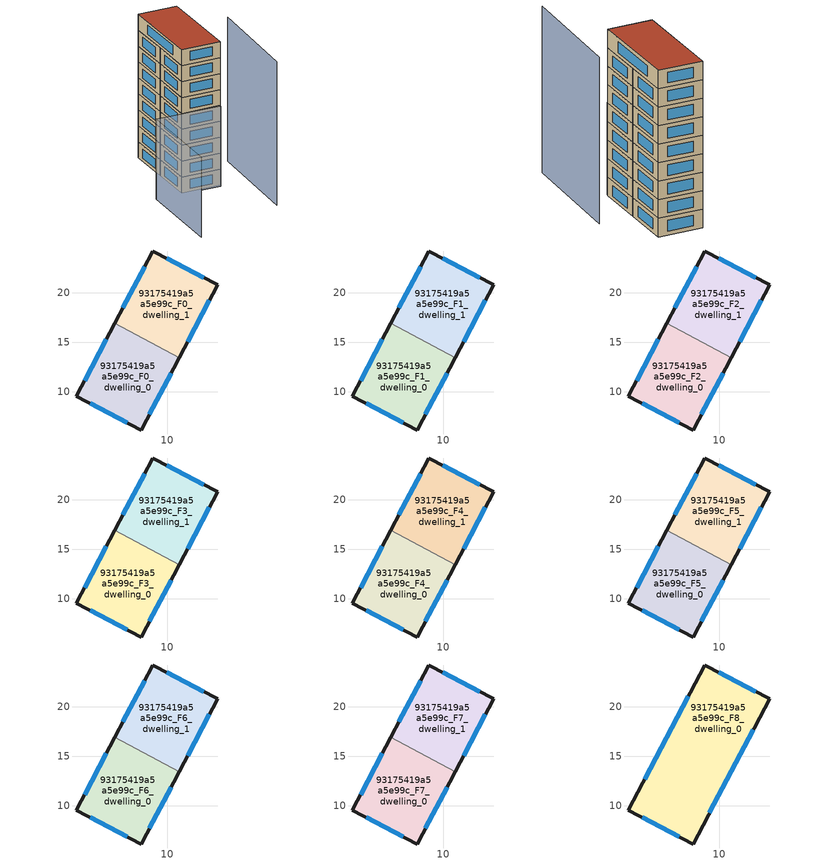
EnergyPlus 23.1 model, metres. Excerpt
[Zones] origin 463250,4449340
93175419a5a5e99c_F0_dwelling_0
 floor ground (EU_floor_Construction): 11.23,13.47 7.36,6.13 0.82,9.56 4.69,16.91 z0
 wall outside (EU_wall_Construction): 4.69,16.91 0.82,9.56 7.36,6.13 11.23,13.47 z0:3
 wall to 93175419a5a5e99c_F0_dwelling_1 (EU_wall_Construction): 11.23,13.47 4.69,16.91 z0:3
 window (EU_Window_Construction): 8.19,7.7 10.4,11.9 / 2.22,8.83 5.96,6.87 / 3.86,15.34 1.65,11.14 z0.64:2.36
93175419a5a5e99c_F0_dwelling_1
 floor ground (EU_floor_Construction): 15.1,20.81 11.23,13.47 4.69,16.91 8.55,24.24 z0
 wall outside (EU_wall_Construction): 11.23,13.47 15.1,20.81 8.55,24.24 4.69,16.91 z0:3
 window (EU_Window_Construction): 13.7,21.55 9.95,23.51 / 12.06,15.04 14.27,19.24 / 7.72,22.67 5.51,18.48 z0.64:2.36
93175419a5a5e99c_F1_dwelling_0
 floor to 93175419a5a5e99c_F0_dwelling_0 (EU_floor_Construction): 11.23,13.47 7.36,6.13 0.82,9.56 4.69,16.91 z3
 wall outside (EU_wall_Construction): 4.69,16.91 0.82,9.56 7.36,6.13 11.23,13.47 z3:6
 wall to 93175419a5a5e99c_F1_dwelling_1 (EU_wall_Construction): 11.23,13.47 4.69,16.91 z3:6
 window (EU_Window_Construction): 8.19,7.7 10.4,11.9 / 2.22,8.83 5.96,6.87 / 3.86,15.34 1.65,11.14 z3.64:5.36
93175419a5a5e99c_F1_dwelling_1
 floor to 93175419a5a5e99c_F0_dwelling_1 (EU_floor_Construction): 15.1,20.81 11.23,13.47 4.69,16.91 8.55,24.24 z3
 wall outside (EU_wall_Construction): 11.23,13.47 15.1,20.81 8.55,24.24 4.69,16.91 z3:6
 window (EU_Window_Construction): 13.7,21.55 9.95,23.51 / 12.06,15.04 14.27,19.24 / 7.72,22.67 5.51,18.48 z3.64:5.36
93175419a5a5e99c_F2_dwelling_0
 floor to 93175419a5a5e99c_F1_dwelling_0 (EU_floor_Construction): 11.23,13.47 7.36,6.13 0.82,9.56 4.69,16.91 z6
 wall outside (EU_wall_Construction): 4.69,16.91 0.82,9.56 7.36,6.13 11.23,13.47 z6:9
 wall to 93175419a5a5e99c_F2_dwelling_1 (EU_wall_Construction): 11.23,13.47 4.69,16.91 z6:9
 window (EU_Window_Construction): 8.19,7.7 10.4,11.9 / 2.22,8.83 5.96,6.87 / 3.86,15.34 1.65,11.14 z6.64:8.36
93175419a5a5e99c_F2_dwelling_1
 floor to 93175419a5a5e99c_F1_dwelling_1 (EU_floor_Construction): 15.1,20.81 11.23,13.47 4.69,16.91 8.55,24.24 z6
 wall outside (EU_wall_Construction): 11.23,13.47 15.1,20.81 8.55,24.24 4.69,16.91 z6:9
 window (EU_Window_Construction): 13.7,21.55 9.95,23.51 / 12.06,15.04 14.27,19.24 / 7.72,22.67 5.51,18.48 z6.64:8.36
93175419a5a5e99c_F3_dwelling_0
 floor to 93175419a5a5e99c_F2_dwelling_0 (EU_floor_Construction): 11.23,13.47 7.36,6.13 0.82,9.56 4.69,16.91 z9
 wall outside (EU_wall_Construction): 4.69,16.91 0.82,9.56 7.36,6.13 11.23,13.47 z9:12
 wall to 93175419a5a5e99c_F3_dwelling_1 (EU_wall_Construction): 11.23,13.47 4.69,16.91 z9:12
 window (EU_Window_Construction): 8.19,7.7 10.4,11.9 / 2.22,8.83 5.96,6.87 / 3.86,15.34 1.65,11.14 z9.64:11.36
93175419a5a5e99c_F3_dwelling_1
 floor to 93175419a5a5e99c_F2_dwelling_1 (EU_floor_Construction): 15.1,20.81 11.23,13.47 4.69,16.91 8.55,24.24 z9
 wall outside (EU_wall_Construction): 11.23,13.47 15.1,20.81 8.55,24.24 4.69,16.91 z9:12
 window (EU_Window_Construction): 13.7,21.55 9.95,23.51 / 12.06,15.04 14.27,19.24 / 7.72,22.67 5.51,18.48 z9.64:11.36
93175419a5a5e99c_F4_dwelling_0
 floor to 93175419a5a5e99c_F3_dwelling_0 (EU_floor_Construction): 11.23,13.47 7.36,6.13 0.82,9.56 4.69,16.91 z12
 wall outside (EU_wall_Construction): 4.69,16.91 0.82,9.56 7.36,6.13 11.23,13.47 z12:15
 wall to 93175419a5a5e99c_F4_dwelling_1 (EU_wall_Construction): 11.23,13.47 4.69,16.91 z12:15
 window (EU_Window_Construction): 8.19,7.7 10.4,11.9 / 2.22,8.83 5.96,6.87 / 3.86,15.34 1.65,11.14 z12.64:14.36
93175419a5a5e99c_F4_dwelling_1
 floor to 93175419a5a5e99c_F3_dwelling_1 (EU_floor_Construction): 15.1,20.81 11.23,13.47 4.69,16.91 8.55,24.24 z12
 wall outside (EU_wall_Construction): 11.23,13.47 15.1,20.81 8.55,24.24 4.69,16.91 z12:15
 window (EU_Window_Construction): 13.7,21.55 9.95,23.51 / 12.06,15.04 14.27,19.24 / 7.72,22.67 5.51,18.48 z12.64:14.36
93175419a5a5e99c_F5_dwelling_0
 floor to 93175419a5a5e99c_F4_dwelling_0 (EU_floor_Construction): 11.23,13.47 7.36,6.13 0.82,9.56 4.69,16.91 z15
 wall outside (EU_wall_Construction): 4.69,16.91 0.82,9.56 7.36,6.13 11.23,13.47 z15:18
 wall to 93175419a5a5e99c_F5_dwelling_1 (EU_wall_Construction): 11.23,13.47 4.69,16.91 z15:18
 window (EU_Window_Construction): 8.19,7.7 10.4,11.9 / 2.22,8.83 5.96,6.87 / 3.86,15.34 1.65,11.14 z15.64:17.36
93175419a5a5e99c_F5_dwelling_1
 floor to 93175419a5a5e99c_F4_dwelling_1 (EU_floor_Construction): 15.1,20.81 11.23,13.47 4.69,16.91 8.55,24.24 z15
 wall outside (EU_wall_Construction): 11.23,13.47 15.1,20.81 8.55,24.24 4.69,16.91 z15:18
 window (EU_Window_Construction): 13.7,21.55 9.95,23.51 / 12.06,15.04 14.27,19.24 / 7.72,22.67 5.51,18.48 z15.64:17.36
93175419a5a5e99c_F6_dwelling_0
 floor to 93175419a5a5e99c_F5_dwelling_0 (EU_floor_Construction): 11.23,13.47 7.36,6.13 0.82,9.56 4.69,16.91 z18
 wall outside (EU_wall_Construction): 4.69,16.91 0.82,9.56 7.36,6.13 11.23,13.47 z18:21
 wall to 93175419a5a5e99c_F6_dwelling_1 (EU_wall_Construction): 11.23,13.47 4.69,16.91 z18:21
 window (EU_Window_Construction): 8.19,7.7 10.4,11.9 / 2.22,8.83 5.96,6.87 / 3.86,15.34 1.65,11.14 z18.64:20.36
93175419a5a5e99c_F6_dwelling_1
 floor to 93175419a5a5e99c_F5_dwelling_1 (EU_floor_Construction): 15.1,20.81 11.23,13.47 4.69,16.91 8.55,24.24 z18
 wall outside (EU_wall_Construction): 11.23,13.47 15.1,20.81 8.55,24.24 4.69,16.91 z18:21
 window (EU_Window_Construction): 13.7,21.55 9.95,23.51 / 12.06,15.04 14.27,19.24 / 7.72,22.67 5.51,18.48 z18.64:20.36
93175419a5a5e99c_F7_dwelling_0
 floor to 93175419a5a5e99c_F6_dwelling_0 (EU_floor_Construction): 11.23,13.47 7.36,6.13 0.82,9.56 4.69,16.91 z21
 wall outside (EU_wall_Construction): 4.69,16.91 0.82,9.56 7.36,6.13 11.23,13.47 z21:24
 wall to 93175419a5a5e99c_F7_dwelling_1 (EU_wall_Construction): 11.23,13.47 4.69,16.91 z21:24
 window (EU_Window_Construction): 8.19,7.7 10.4,11.9 / 2.22,8.83 5.96,6.87 / 3.86,15.34 1.65,11.14 z21.64:23.36
93175419a5a5e99c_F7_dwelling_1
 floor to 93175419a5a5e99c_F6_dwelling_1 (EU_floor_Construction): 15.1,20.81 11.23,13.47 4.69,16.91 8.55,24.24 z21
 wall outside (EU_wall_Construction): 11.23,13.47 15.1,20.81 8.55,24.24 4.69,16.91 z21:24
 window (EU_Window_Construction): 13.7,21.55 9.95,23.51 / 12.06,15.04 14.27,19.24 / 7.72,22.67 5.51,18.48 z21.64:23.36
93175419a5a5e99c_F8_dwelling_0
 floor to 93175419a5a5e99c_F7_dwelling_0 (EU_floor_Construction): 11.23,13.47 7.36,6.13 0.82,9.56 4.69,16.91 z24
 floor to 93175419a5a5e99c_F7_dwelling_1 (EU_floor_Construction): 15.1,20.81 11.23,13.47 4.69,16.91 8.55,24.24 z24
 wall outside (EU_wall_Construction): 15.1,20.81 8.55,24.24 0.82,9.56 7.36,6.13 15.1,20.81 z24:27
 window (EU_Window_Construction): 13.7,21.55 9.95,23.51 / 9.02,9.28 13.44,17.67 / 2.22,8.83 5.96,6.87 / 6.89,21.1 2.47,12.71 z24.64:26.36
 roof outside (EU_roof_Construction): 7.36,6.13 15.1,20.81 8.55,24.24 0.82,9.56 z27
shading: 6.16,-6.56 16.34,11 z0:27; -12.04,-3.68 -3.69,11.76 / -3.69,11.76 7.12,5.91 z0:15
[Building]
EU S2 Campaign: North Axis=0; Terrain=City; Solar Distribution=FullExterior
[Site:Location]
Yerevan-Zvartnots.Intl.AP: Latitude=40.15; Longitude=44.383; Time Zone=4; Elevation=854
[SizingPeriod:WeatherFileDays]
AnnualSizingPeriod: Begin Month=1; Begin Day of Month=1; End Month=12; End Day of Month=31; Day of Week for Start Day=Monday; Use Weather File Daylight Saving Period=No; Use Weather File Rain and Snow Indicators=No
[MATERIAL]
EU_InternalMass_Material: Roughness=MediumRough; Thickness=0.1; Conductivity=1; Density=1800; Specific Heat=900; Thermal Absorptance=0.9; Solar Absorptance=0.7; Visible Absorptance=0.7
[MATERIAL:NOMASS] Roughness=MediumRough; Thermal Absorptance=0.9; Solar Absorptance=0.7; Visible Absorptance=0.7
Name | Thermal Resistance
EU_wall_NoMass | 1.05043
EU_roof_NoMass | 1.45357
EU_floor_NoMass | 0.478065
[WINDOWMATERIAL:SIMPLEGLAZINGSYSTEM]
EU_Window_SimpleGlazing: UFactor=2.5566; Solar Heat Gain Coefficient=0.75; Visible Transmittance=0.75
[CONSTRUCTION]
EU_wall_Construction: EU_wall_NoMass
EU_roof_Construction: EU_roof_NoMass
EU_floor_Construction: EU_floor_NoMass
EU_Window_Construction: EU_Window_SimpleGlazing
EU_InternalMass_Construction: EU_InternalMass_Material
[ZONE] Type=1; Multiplier=1; Ceiling Height=autocalculate; Floor Area=autocalculate; Part of Total Floor Area=Yes
Name | Volume
93175419a5a5e99c_F0_dwelling_0 | 184.031
93175419a5a5e99c_F1_dwelling_0; 93175419a5a5e99c_F2_dwelling_0; 93175419a5a5e99c_F3_dwelling_0; 93175419a5a5e99c_F4_dwelling_0; 93175419a5a5e99c_F5_dwelling_0; 93175419a5a5e99c_F6_dwelling_0; 93175419a5a5e99c_F7_dwelling_0 | 184.032
93175419a5a5e99c_F8_dwelling_0 | 368.066
93175419a5a5e99c_F0_dwelling_1; 93175419a5a5e99c_F1_dwelling_1; 93175419a5a5e99c_F2_dwelling_1; 93175419a5a5e99c_F3_dwelling_1; 93175419a5a5e99c_F4_dwelling_1; 93175419a5a5e99c_F5_dwelling_1; 93175419a5a5e99c_F6_dwelling_1; 93175419a5a5e99c_F7_dwelling_1 | 184.04
[INTERNALMASS] Construction=EU_InternalMass_Construction
Name | Zone or ZoneList | Surface Area
93175419a5a5e99c_F0_dwelling_0_EU_InternalMass | 93175419a5a5e99c_F0_dwelling_0 | 61.3438
93175419a5a5e99c_F0_dwelling_1_EU_InternalMass | 93175419a5a5e99c_F0_dwelling_1 | 61.3468
93175419a5a5e99c_F1_dwelling_0_EU_InternalMass | 93175419a5a5e99c_F1_dwelling_0 | 61.3438
93175419a5a5e99c_F1_dwelling_1_EU_InternalMass | 93175419a5a5e99c_F1_dwelling_1 | 61.3468
93175419a5a5e99c_F2_dwelling_0_EU_InternalMass | 93175419a5a5e99c_F2_dwelling_0 | 61.3438
93175419a5a5e99c_F2_dwelling_1_EU_InternalMass | 93175419a5a5e99c_F2_dwelling_1 | 61.3468
93175419a5a5e99c_F3_dwelling_0_EU_InternalMass | 93175419a5a5e99c_F3_dwelling_0 | 61.3438
93175419a5a5e99c_F3_dwelling_1_EU_InternalMass | 93175419a5a5e99c_F3_dwelling_1 | 61.3468
93175419a5a5e99c_F4_dwelling_0_EU_InternalMass | 93175419a5a5e99c_F4_dwelling_0 | 61.3438
93175419a5a5e99c_F4_dwelling_1_EU_InternalMass | 93175419a5a5e99c_F4_dwelling_1 | 61.3468
93175419a5a5e99c_F5_dwelling_0_EU_InternalMass | 93175419a5a5e99c_F5_dwelling_0 | 61.3438
93175419a5a5e99c_F5_dwelling_1_EU_InternalMass | 93175419a5a5e99c_F5_dwelling_1 | 61.3468
93175419a5a5e99c_F6_dwelling_0_EU_InternalMass | 93175419a5a5e99c_F6_dwelling_0 | 61.3438
93175419a5a5e99c_F6_dwelling_1_EU_InternalMass | 93175419a5a5e99c_F6_dwelling_1 | 61.3468
93175419a5a5e99c_F7_dwelling_0_EU_InternalMass | 93175419a5a5e99c_F7_dwelling_0 | 61.3438
93175419a5a5e99c_F7_dwelling_1_EU_InternalMass | 93175419a5a5e99c_F7_dwelling_1 | 61.3468
93175419a5a5e99c_F8_dwelling_0_EU_InternalMass | 93175419a5a5e99c_F8_dwelling_0 | 122.689
[OTHEREQUIPMENT] Fuel Type=Electricity; Design Level Calculation Method=Watts/Area; Power per Zone Floor Area=1; Fraction Latent=0; Fraction Radiant=0; Fraction Lost=0; Carbon Dioxide Generation Rate=0; EndUse Subcategory=EU_Step8_InternalGains
Name | Zone or ZoneList or Space or SpaceList | Schedule
EU_Step8_InternalGain_93175419a5a5e99c_F0_dwelling_0_f000 | 93175419a5a5e99c_F0_dwelling_0 | EU_Step8_GainSchedule_93175419a5a5e99c_F0_dwelling_0_f000
EU_Step8_InternalGain_93175419a5a5e99c_F0_dwelling_1_f000 | 93175419a5a5e99c_F0_dwelling_1 | EU_Step8_GainSchedule_93175419a5a5e99c_F0_dwelling_1_f000
EU_Step8_InternalGain_93175419a5a5e99c_F1_dwelling_0_f000 | 93175419a5a5e99c_F1_dwelling_0 | EU_Step8_GainSchedule_93175419a5a5e99c_F1_dwelling_0_f000
EU_Step8_InternalGain_93175419a5a5e99c_F1_dwelling_1_f000 | 93175419a5a5e99c_F1_dwelling_1 | EU_Step8_GainSchedule_93175419a5a5e99c_F1_dwelling_1_f000
EU_Step8_InternalGain_93175419a5a5e99c_F2_dwelling_0_f000 | 93175419a5a5e99c_F2_dwelling_0 | EU_Step8_GainSchedule_93175419a5a5e99c_F2_dwelling_0_f000
EU_Step8_InternalGain_93175419a5a5e99c_F2_dwelling_1_f000 | 93175419a5a5e99c_F2_dwelling_1 | EU_Step8_GainSchedule_93175419a5a5e99c_F2_dwelling_1_f000
EU_Step8_InternalGain_93175419a5a5e99c_F3_dwelling_0_f000 | 93175419a5a5e99c_F3_dwelling_0 | EU_Step8_GainSchedule_93175419a5a5e99c_F3_dwelling_0_f000
EU_Step8_InternalGain_93175419a5a5e99c_F3_dwelling_1_f000 | 93175419a5a5e99c_F3_dwelling_1 | EU_Step8_GainSchedule_93175419a5a5e99c_F3_dwelling_1_f000
EU_Step8_InternalGain_93175419a5a5e99c_F4_dwelling_0_f000 | 93175419a5a5e99c_F4_dwelling_0 | EU_Step8_GainSchedule_93175419a5a5e99c_F4_dwelling_0_f000
EU_Step8_InternalGain_93175419a5a5e99c_F4_dwelling_1_f000 | 93175419a5a5e99c_F4_dwelling_1 | EU_Step8_GainSchedule_93175419a5a5e99c_F4_dwelling_1_f000
EU_Step8_InternalGain_93175419a5a5e99c_F5_dwelling_0_f000 | 93175419a5a5e99c_F5_dwelling_0 | EU_Step8_GainSchedule_93175419a5a5e99c_F5_dwelling_0_f000
EU_Step8_InternalGain_93175419a5a5e99c_F5_dwelling_1_f000 | 93175419a5a5e99c_F5_dwelling_1 | EU_Step8_GainSchedule_93175419a5a5e99c_F5_dwelling_1_f000
EU_Step8_InternalGain_93175419a5a5e99c_F6_dwelling_0_f000 | 93175419a5a5e99c_F6_dwelling_0 | EU_Step8_GainSchedule_93175419a5a5e99c_F6_dwelling_0_f000
EU_Step8_InternalGain_93175419a5a5e99c_F6_dwelling_1_f000 | 93175419a5a5e99c_F6_dwelling_1 | EU_Step8_GainSchedule_93175419a5a5e99c_F6_dwelling_1_f000
EU_Step8_InternalGain_93175419a5a5e99c_F7_dwelling_0_f000 | 93175419a5a5e99c_F7_dwelling_0 | EU_Step8_GainSchedule_93175419a5a5e99c_F7_dwelling_0_f000
EU_Step8_InternalGain_93175419a5a5e99c_F7_dwelling_1_f000 | 93175419a5a5e99c_F7_dwelling_1 | EU_Step8_GainSchedule_93175419a5a5e99c_F7_dwelling_1_f000
EU_Step8_InternalGain_93175419a5a5e99c_F8_dwelling_0_f000 | 93175419a5a5e99c_F8_dwelling_0 | EU_Step8_GainSchedule_93175419a5a5e99c_F8_dwelling_0_f000
[ZONEVENTILATION:DESIGNFLOWRATE] Schedule=EU_AlwaysOn; Design Flow Rate Calculation Method=AirChanges/Hour; Air Changes per Hour=0.557805; Ventilation Type=Natural; Fan Pressure Rise=0; Fan Total Efficiency=1; Constant Term Coefficient=1; Temperature Term Coefficient=0; Velocity Term Coefficient=0; Velocity Squared Term Coefficient=0; Minimum Indoor Temperature=-100; Maximum Indoor Temperature=100; Delta Temperature=-100; Minimum Outdoor Temperature=-100; Maximum Outdoor Temperature=100; Maximum Wind Speed=40
Name | Zone or ZoneList or Space or SpaceList
EU_ConstantAir_93175419a5a5e99c_F0_dwelling_0 | 93175419a5a5e99c_F0_dwelling_0
EU_ConstantAir_93175419a5a5e99c_F0_dwelling_1 | 93175419a5a5e99c_F0_dwelling_1
EU_ConstantAir_93175419a5a5e99c_F1_dwelling_0 | 93175419a5a5e99c_F1_dwelling_0
EU_ConstantAir_93175419a5a5e99c_F1_dwelling_1 | 93175419a5a5e99c_F1_dwelling_1
EU_ConstantAir_93175419a5a5e99c_F2_dwelling_0 | 93175419a5a5e99c_F2_dwelling_0
EU_ConstantAir_93175419a5a5e99c_F2_dwelling_1 | 93175419a5a5e99c_F2_dwelling_1
EU_ConstantAir_93175419a5a5e99c_F3_dwelling_0 | 93175419a5a5e99c_F3_dwelling_0
EU_ConstantAir_93175419a5a5e99c_F3_dwelling_1 | 93175419a5a5e99c_F3_dwelling_1
EU_ConstantAir_93175419a5a5e99c_F4_dwelling_0 | 93175419a5a5e99c_F4_dwelling_0
EU_ConstantAir_93175419a5a5e99c_F4_dwelling_1 | 93175419a5a5e99c_F4_dwelling_1
EU_ConstantAir_93175419a5a5e99c_F5_dwelling_0 | 93175419a5a5e99c_F5_dwelling_0
EU_ConstantAir_93175419a5a5e99c_F5_dwelling_1 | 93175419a5a5e99c_F5_dwelling_1
EU_ConstantAir_93175419a5a5e99c_F6_dwelling_0 | 93175419a5a5e99c_F6_dwelling_0
EU_ConstantAir_93175419a5a5e99c_F6_dwelling_1 | 93175419a5a5e99c_F6_dwelling_1
EU_ConstantAir_93175419a5a5e99c_F7_dwelling_0 | 93175419a5a5e99c_F7_dwelling_0
EU_ConstantAir_93175419a5a5e99c_F7_dwelling_1 | 93175419a5a5e99c_F7_dwelling_1
EU_ConstantAir_93175419a5a5e99c_F8_dwelling_0 | 93175419a5a5e99c_F8_dwelling_0
[HVACTEMPLATE:THERMOSTAT] Constant Heating Setpoint=20; Constant Cooling Setpoint=50
EU_HeatOnly_93175419a5a5e99c_F0_dwelling_0; EU_HeatOnly_93175419a5a5e99c_F0_dwelling_1; EU_HeatOnly_93175419a5a5e99c_F1_dwelling_0; EU_HeatOnly_93175419a5a5e99c_F1_dwelling_1; EU_HeatOnly_93175419a5a5e99c_F2_dwelling_0; EU_HeatOnly_93175419a5a5e99c_F2_dwelling_1; EU_HeatOnly_93175419a5a5e99c_F3_dwelling_0; EU_HeatOnly_93175419a5a5e99c_F3_dwelling_1; EU_HeatOnly_93175419a5a5e99c_F4_dwelling_0; EU_HeatOnly_93175419a5a5e99c_F4_dwelling_1; EU_HeatOnly_93175419a5a5e99c_F5_dwelling_0; EU_HeatOnly_93175419a5a5e99c_F5_dwelling_1; EU_HeatOnly_93175419a5a5e99c_F6_dwelling_0; EU_HeatOnly_93175419a5a5e99c_F6_dwelling_1; EU_HeatOnly_93175419a5a5e99c_F7_dwelling_0; EU_HeatOnly_93175419a5a5e99c_F7_dwelling_1; EU_HeatOnly_93175419a5a5e99c_F8_dwelling_0
[HVACTEMPLATE:ZONE:IDEALLOADSAIRSYSTEM] System Availability Schedule=EU_AlwaysOn; Maximum Heating Supply Air Temperature=50; Minimum Cooling Supply Air Temperature=13; Maximum Heating Supply Air Humidity Ratio=0.0156; Minimum Cooling Supply Air Humidity Ratio=0.0077; Heating Limit=NoLimit; Cooling Limit=NoLimit; Heating Availability Schedule=EU_AlwaysOn; Cooling Availability Schedule=EU_CoolingOff; Dehumidification Control Type=ConstantSensibleHeatRatio; Cooling Sensible Heat Ratio=0.7; Dehumidification Setpoint=60; Humidification Control Type=None; Humidification Setpoint=30; Outdoor Air Method=None; Outdoor Air Flow Rate per Person=0.00944; Outdoor Air Flow Rate per Zone Floor Area=0; Outdoor Air Flow Rate per Zone=0; Demand Controlled Ventilation Type=None; Outdoor Air Economizer Type=NoEconomizer; Heat Recovery Type=None; Sensible Heat Recovery Effectiveness=0.7; Latent Heat Recovery Effectiveness=0.65
Name | Template Thermostat
93175419a5a5e99c_F0_dwelling_0 | EU_HeatOnly_93175419a5a5e99c_F0_dwelling_0
93175419a5a5e99c_F0_dwelling_1 | EU_HeatOnly_93175419a5a5e99c_F0_dwelling_1
93175419a5a5e99c_F1_dwelling_0 | EU_HeatOnly_93175419a5a5e99c_F1_dwelling_0
93175419a5a5e99c_F1_dwelling_1 | EU_HeatOnly_93175419a5a5e99c_F1_dwelling_1
93175419a5a5e99c_F2_dwelling_0 | EU_HeatOnly_93175419a5a5e99c_F2_dwelling_0
93175419a5a5e99c_F2_dwelling_1 | EU_HeatOnly_93175419a5a5e99c_F2_dwelling_1
93175419a5a5e99c_F3_dwelling_0 | EU_HeatOnly_93175419a5a5e99c_F3_dwelling_0
93175419a5a5e99c_F3_dwelling_1 | EU_HeatOnly_93175419a5a5e99c_F3_dwelling_1
93175419a5a5e99c_F4_dwelling_0 | EU_HeatOnly_93175419a5a5e99c_F4_dwelling_0
93175419a5a5e99c_F4_dwelling_1 | EU_HeatOnly_93175419a5a5e99c_F4_dwelling_1
93175419a5a5e99c_F5_dwelling_0 | EU_HeatOnly_93175419a5a5e99c_F5_dwelling_0
93175419a5a5e99c_F5_dwelling_1 | EU_HeatOnly_93175419a5a5e99c_F5_dwelling_1
93175419a5a5e99c_F6_dwelling_0 | EU_HeatOnly_93175419a5a5e99c_F6_dwelling_0
93175419a5a5e99c_F6_dwelling_1 | EU_HeatOnly_93175419a5a5e99c_F6_dwelling_1
93175419a5a5e99c_F7_dwelling_0 | EU_HeatOnly_93175419a5a5e99c_F7_dwelling_0
93175419a5a5e99c_F7_dwelling_1 | EU_HeatOnly_93175419a5a5e99c_F7_dwelling_1
93175419a5a5e99c_F8_dwelling_0 | EU_HeatOnly_93175419a5a5e99c_F8_dwelling_0
[SIZING:ZONE] Zone Cooling Design Supply Air Temperature Input Method=SupplyAirTemperature; Zone Cooling Design Supply Air Temperature=13; Zone Heating Design Supply Air Temperature Input Method=SupplyAirTemperature; Zone Heating Design Supply Air Temperature=50; Zone Cooling Design Supply Air Humidity Ratio=0.008; Zone Heating Design Supply Air Humidity Ratio=0.008; Cooling Design Air Flow Method=DesignDay; Cooling Design Air Flow Rate=0; Cooling Minimum Air Flow per Zone Floor Area=0.000762; Cooling Minimum Air Flow=0; Cooling Minimum Air Flow Fraction=0.2; Heating Design Air Flow Method=DesignDay; Heating Design Air Flow Rate=0; Heating Maximum Air Flow per Zone Floor Area=0.002032; Heating Maximum Air Flow=0.141576; Heating Maximum Air Flow Fraction=0.3; Account for Dedicated Outdoor Air System=No; Dedicated Outdoor Air System Control Strategy=NeutralSupplyAir; Dedicated Outdoor Air Low Setpoint Temperature for Design=autosize; Dedicated Outdoor Air High Setpoint Temperature for Design=autosize; Zone Load Sizing Method=Sensible Load Only No Latent Load; Zone Latent Cooling Design Supply Air Humidity Ratio Input Method=HumidityRatioDifference; Zone Cooling Design Supply Air Humidity Ratio Difference=0.005; Zone Latent Heating Design Supply Air Humidity Ratio Input Method=HumidityRatioDifference; Zone Humidification Design Supply Air Humidity Ratio Difference=0.005
93175419a5a5e99c_F0_dwelling_0; 93175419a5a5e99c_F0_dwelling_1; 93175419a5a5e99c_F1_dwelling_0; 93175419a5a5e99c_F1_dwelling_1; 93175419a5a5e99c_F2_dwelling_0; 93175419a5a5e99c_F2_dwelling_1; 93175419a5a5e99c_F3_dwelling_0; 93175419a5a5e99c_F3_dwelling_1; 93175419a5a5e99c_F4_dwelling_0; 93175419a5a5e99c_F4_dwelling_1; 93175419a5a5e99c_F5_dwelling_0; 93175419a5a5e99c_F5_dwelling_1; 93175419a5a5e99c_F6_dwelling_0; 93175419a5a5e99c_F6_dwelling_1; 93175419a5a5e99c_F7_dwelling_0; 93175419a5a5e99c_F7_dwelling_1; 93175419a5a5e99c_F8_dwelling_0
[SCHEDULE:CONSTANT]
Name | Hourly Value
EU_AlwaysOn | 1
EU_CoolingOff | 0
[SCHEDULE:FILE] Column Number=1; Rows to Skip at Top=0; Number of Hours of Data=8760; Column Separator=Comma; Interpolate to Timestep=No; Minutes per Item=60; Adjust Schedule for Daylight Savings=Yes
Name | File
EU_Step8_GainSchedule_93175419a5a5e99c_F0_dwelling_0_f000 | ../../schedules/93175419a5a5e99c/93175419a5a5e99c_F0_dwelling_0_f000_gain.csv
EU_Step8_GainSchedule_93175419a5a5e99c_F0_dwelling_1_f000 | ../../schedules/93175419a5a5e99c/93175419a5a5e99c_F0_dwelling_1_f000_gain.csv
EU_Step8_GainSchedule_93175419a5a5e99c_F1_dwelling_0_f000 | ../../schedules/93175419a5a5e99c/93175419a5a5e99c_F1_dwelling_0_f000_gain.csv
EU_Step8_GainSchedule_93175419a5a5e99c_F1_dwelling_1_f000 | ../../schedules/93175419a5a5e99c/93175419a5a5e99c_F1_dwelling_1_f000_gain.csv
EU_Step8_GainSchedule_93175419a5a5e99c_F2_dwelling_0_f000 | ../../schedules/93175419a5a5e99c/93175419a5a5e99c_F2_dwelling_0_f000_gain.csv
EU_Step8_GainSchedule_93175419a5a5e99c_F2_dwelling_1_f000 | ../../schedules/93175419a5a5e99c/93175419a5a5e99c_F2_dwelling_1_f000_gain.csv
EU_Step8_GainSchedule_93175419a5a5e99c_F3_dwelling_0_f000 | ../../schedules/93175419a5a5e99c/93175419a5a5e99c_F3_dwelling_0_f000_gain.csv
EU_Step8_GainSchedule_93175419a5a5e99c_F3_dwelling_1_f000 | ../../schedules/93175419a5a5e99c/93175419a5a5e99c_F3_dwelling_1_f000_gain.csv
EU_Step8_GainSchedule_93175419a5a5e99c_F4_dwelling_0_f000 | ../../schedules/93175419a5a5e99c/93175419a5a5e99c_F4_dwelling_0_f000_gain.csv
EU_Step8_GainSchedule_93175419a5a5e99c_F4_dwelling_1_f000 | ../../schedules/93175419a5a5e99c/93175419a5a5e99c_F4_dwelling_1_f000_gain.csv
EU_Step8_GainSchedule_93175419a5a5e99c_F5_dwelling_0_f000 | ../../schedules/93175419a5a5e99c/93175419a5a5e99c_F5_dwelling_0_f000_gain.csv
EU_Step8_GainSchedule_93175419a5a5e99c_F5_dwelling_1_f000 | ../../schedules/93175419a5a5e99c/93175419a5a5e99c_F5_dwelling_1_f000_gain.csv
EU_Step8_GainSchedule_93175419a5a5e99c_F6_dwelling_0_f000 | ../../schedules/93175419a5a5e99c/93175419a5a5e99c_F6_dwelling_0_f000_gain.csv
EU_Step8_GainSchedule_93175419a5a5e99c_F6_dwelling_1_f000 | ../../schedules/93175419a5a5e99c/93175419a5a5e99c_F6_dwelling_1_f000_gain.csv
EU_Step8_GainSchedule_93175419a5a5e99c_F7_dwelling_0_f000 | ../../schedules/93175419a5a5e99c/93175419a5a5e99c_F7_dwelling_0_f000_gain.csv
EU_Step8_GainSchedule_93175419a5a5e99c_F7_dwelling_1_f000 | ../../schedules/93175419a5a5e99c/93175419a5a5e99c_F7_dwelling_1_f000_gain.csv
EU_Step8_GainSchedule_93175419a5a5e99c_F8_dwelling_0_f000 | ../../schedules/93175419a5a5e99c/93175419a5a5e99c_F8_dwelling_0_f000_gain.csv
